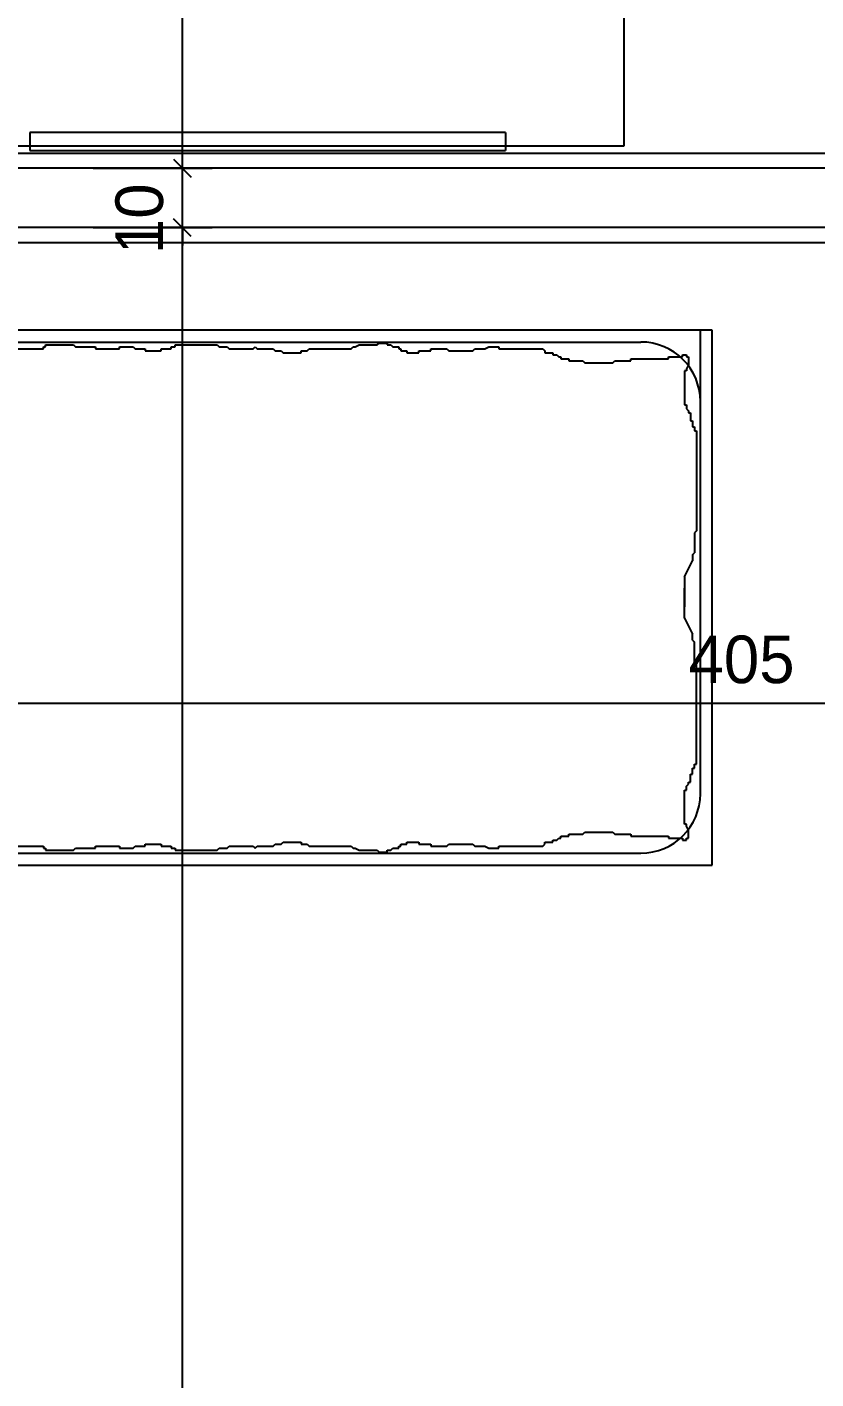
# Model space of a CAD drawing. Extents: x 182769.15 to 182771.38, y 101811.72 to 101812.21.
# Drawn here: x 182769.65134 to 182769.67789, y 101811.99509 to 101812.04057 of the extents above; entities that cross this region are included whole.
import ezdxf

# ---------------------------------------------------------------- set-up
doc = ezdxf.new("R2010")
doc.units = 0
doc.header["$MEASUREMENT"] = 0
doc.linetypes.add('DUZ', pattern=[500, 500])
doc.layers.get('0').update_dxf_attribs({"color": 1, "linetype": 'DUZ'})
for name, color, linetype in [('DUVAR', 7, 'Continuous'), ('iç yatay', 3, 'Continuous'), ('SIVA', 1, 'Continuous'), ('tefriş', 21, 'Continuous')]:
    doc.layers.add(name, color=color, linetype=linetype)
doc.styles.add('İÇ ÖLÇÜ', font='stylu.ttf', dxfattribs={"height": 8})

msp = doc.modelspace()

# ---------------------------------------------------------------- linework, layer by layer
at = {"color": 0, "linetype": 'ByBlock'}
for p, q in [((182769.656266, 101812.036124), (182769.656866, 101812.035524)), ((182769.656266, 101812.036124), (182769.656866, 101812.035524)), ((182769.656866, 101812.033524), (182769.656266, 101812.034124)), ((182769.656866, 101812.033524), (182769.656266, 101812.034124))]:
    msp.add_line(p, q, dxfattribs=at)
at = {"layer": 'DUVAR'}
for p, q in [((182769.694395, 101812.035824), (182769.645395, 101812.035824)), ((182769.704395, 101812.033824), (182769.645395, 101812.033824))]:
    msp.add_line(p, q, dxfattribs=at)
at = {"layer": 'iç yatay'}
for p, q in [((182769.656566, 101812.035424), (182769.656566, 101812.116224)), ((182769.656566, 101812.035824), (182769.656566, 101812.036424)), ((182769.653566, 101812.035824), (182769.657566, 101812.035824)), ((182769.653566, 101812.035824), (182769.657566, 101812.035824)), ((182769.656566, 101812.033824), (182769.656566, 101812.035824)), ((182769.656566, 101811.919424), (182769.656566, 101812.034224)), ((182769.653566, 101812.033824), (182769.657566, 101812.033824)), ((182769.653566, 101812.033824), (182769.657566, 101812.033824)), ((182769.656566, 101812.033824), (182769.656566, 101812.033224)), ((182769.634995, 101812.01782), (182769.716795, 101812.01782))]:
    msp.add_line(p, q, dxfattribs=at)
at = {"layer": 'SIVA'}
for p, q in [((182769.693895, 101812.036324), (182769.635895, 101812.036324)), ((182769.645895, 101812.033324), (182769.703895, 101812.033324))]:
    msp.add_line(p, q, dxfattribs=at)
at = {"layer": 'tefriş'}
for p, q in [((182769.671436, 101812.036576), (182769.671436, 101812.047576)), ((182769.667436, 101812.037026), (182769.651436, 101812.037026)), ((182769.651436, 101812.037026), (182769.651436, 101812.036426)), ((182769.667436, 101812.037026), (182769.667436, 101812.036426)), ((182769.647436, 101812.036576), (182769.671436, 101812.036576)), ((182769.651436, 101812.036426), (182769.667436, 101812.036426)), ((182769.674395, 101812.030376), (182769.636395, 101812.030376)), ((182769.673995, 101812.014776), (182769.673995, 101812.030376)), ((182769.674395, 101812.012376), (182769.674395, 101812.030376)), ((182769.638795, 101812.029976), (182769.671995, 101812.029976)), ((182769.663116, 101812.029876), (182769.663183, 101812.029943)), ((182769.663183, 101812.029943), (182769.663452, 101812.029943)), ((182769.663452, 101812.029943), (182769.663452, 101812.029876)), ((182769.650749, 101812.029742), (182769.651892, 101812.029742)), ((182769.651892, 101812.029809), (182769.651959, 101812.029809)), ((182769.651892, 101812.029742), (182769.651892, 101812.029809)), ((182769.651959, 101812.029876), (182769.6529, 101812.029876)), ((182769.651959, 101812.029809), (182769.651959, 101812.029876)), ((182769.6529, 101812.029876), (182769.652967, 101812.029809)), ((182769.652967, 101812.029809), (182769.653639, 101812.029809)), ((182769.653639, 101812.029809), (182769.653639, 101812.029742)), ((182769.653639, 101812.029742), (182769.654446, 101812.029742)), ((182769.654446, 101812.029809), (182769.654916, 101812.029809)), ((182769.654446, 101812.029742), (182769.654446, 101812.029809)), ((182769.654916, 101812.029809), (182769.654983, 101812.029742)), ((182769.654983, 101812.029742), (182769.655319, 101812.029742)), ((182769.655319, 101812.029742), (182769.655319, 101812.029674)), ((182769.655319, 101812.029674), (182769.655857, 101812.029674)), ((182769.655857, 101812.029742), (182769.656193, 101812.029742)), ((182769.655857, 101812.029674), (182769.655857, 101812.029742)), ((182769.656193, 101812.029809), (182769.656328, 101812.029809)), ((182769.656193, 101812.029742), (182769.656193, 101812.029809)), ((182769.656328, 101812.029876), (182769.657739, 101812.029876)), ((182769.656328, 101812.029809), (182769.656328, 101812.029876)), ((182769.657739, 101812.029876), (182769.657806, 101812.029809)), ((182769.657806, 101812.029809), (182769.658075, 101812.029809)), ((182769.658075, 101812.029809), (182769.658142, 101812.029742)), ((182769.658142, 101812.029742), (182769.658949, 101812.029742)), ((182769.658949, 101812.029742), (182769.659016, 101812.029809)), ((182769.659016, 101812.029809), (182769.659083, 101812.029742)), ((182769.659083, 101812.029742), (182769.659621, 101812.029742)), ((182769.659621, 101812.029742), (182769.659688, 101812.029674)), ((182769.659688, 101812.029674), (182769.65989, 101812.029674)), ((182769.65989, 101812.029674), (182769.659957, 101812.029607)), ((182769.659957, 101812.029607), (182769.660562, 101812.029607)), ((182769.660562, 101812.029674), (182769.660763, 101812.029674)), ((182769.660562, 101812.029607), (182769.660562, 101812.029674)), ((182769.660763, 101812.029674), (182769.660831, 101812.029742)), ((182769.660831, 101812.029742), (182769.662242, 101812.029742)), ((182769.662242, 101812.029742), (182769.662309, 101812.029809)), ((182769.662309, 101812.029809), (182769.662376, 101812.029809)), ((182769.662376, 101812.029809), (182769.662511, 101812.029876)), ((182769.662511, 101812.029876), (182769.663116, 101812.029876)), ((182769.663452, 101812.029876), (182769.663586, 101812.029876)), ((182769.663586, 101812.029876), (182769.663653, 101812.029809)), ((182769.663653, 101812.029809), (182769.663855, 101812.029809)), ((182769.663855, 101812.029809), (182769.663855, 101812.029742)), ((182769.663855, 101812.029742), (182769.663922, 101812.029742)), ((182769.663922, 101812.029742), (182769.663922, 101812.029674)), ((182769.663922, 101812.029674), (182769.664124, 101812.029674)), ((182769.664124, 101812.029674), (182769.664124, 101812.029607)), ((182769.664124, 101812.029607), (182769.664527, 101812.029607)), ((182769.664527, 101812.029674), (182769.66493, 101812.029674)), ((182769.664527, 101812.029607), (182769.664527, 101812.029674)), ((182769.66493, 101812.029742), (182769.665468, 101812.029742)), ((182769.66493, 101812.029674), (182769.66493, 101812.029742)), ((182769.665468, 101812.029742), (182769.665535, 101812.029674)), ((182769.665535, 101812.029674), (182769.666342, 101812.029674)), ((182769.666342, 101812.029674), (182769.666409, 101812.029742)), ((182769.666409, 101812.029742), (182769.666745, 101812.029742)), ((182769.666745, 101812.029742), (182769.66688, 101812.029809)), ((182769.66688, 101812.029809), (182769.667216, 101812.029809)), ((182769.667216, 101812.029809), (182769.667216, 101812.029742)), ((182769.667216, 101812.029742), (182769.668694, 101812.029742)), ((182769.668694, 101812.029742), (182769.668761, 101812.029674)), ((182769.668761, 101812.029674), (182769.668761, 101812.029607)), ((182769.668761, 101812.029607), (182769.66903, 101812.029607)), ((182769.66903, 101812.029607), (182769.66903, 101812.02954)), ((182769.66903, 101812.02954), (182769.669165, 101812.02954)), ((182769.669165, 101812.02954), (182769.669232, 101812.029473)), ((182769.669232, 101812.029473), (182769.669299, 101812.029473)), ((182769.669299, 101812.029473), (182769.669299, 101812.029405)), ((182769.672929, 101812.029473), (182769.673399, 101812.029473)), ((182769.672929, 101812.029405), (182769.672929, 101812.029473)), ((182769.673399, 101812.02954), (182769.673533, 101812.02954)), ((182769.673399, 101812.029473), (182769.673399, 101812.02954)), ((182769.673533, 101812.02954), (182769.673533, 101812.029473)), ((182769.673533, 101812.029473), (182769.673601, 101812.029473)), ((182769.673601, 101812.029473), (182769.673601, 101812.029203)), ((182769.669299, 101812.029405), (182769.669568, 101812.029405)), ((182769.669568, 101812.029405), (182769.669568, 101812.029338)), ((182769.669568, 101812.029338), (182769.670038, 101812.029338)), ((182769.670038, 101812.029338), (182769.670106, 101812.029271)), ((182769.670106, 101812.029271), (182769.671047, 101812.029271)), ((182769.671047, 101812.029271), (182769.671114, 101812.029338)), ((182769.671114, 101812.029338), (182769.671652, 101812.029338)), ((182769.671652, 101812.029338), (182769.671652, 101812.029405)), ((182769.671652, 101812.029405), (182769.672929, 101812.029405)), ((182769.673466, 101812.029002), (182769.673466, 101812.027858)), ((182769.673533, 101812.029002), (182769.673466, 101812.029002)), ((182769.673601, 101812.029203), (182769.673533, 101812.029069)), ((182769.673533, 101812.029069), (182769.673533, 101812.029002)), ((182769.673466, 101812.027858), (182769.673533, 101812.027858)), ((182769.673533, 101812.027858), (182769.673533, 101812.027724)), ((182769.673533, 101812.027724), (182769.673601, 101812.027656)), ((182769.673601, 101812.027656), (182769.673601, 101812.027589)), ((182769.673601, 101812.027589), (182769.673668, 101812.027589)), ((182769.673668, 101812.027589), (182769.673668, 101812.02732)), ((182769.673668, 101812.02732), (182769.673735, 101812.02732)), ((182769.673735, 101812.02732), (182769.673735, 101812.027118)), ((182769.673735, 101812.027118), (182769.673802, 101812.027118)), ((182769.673802, 101812.027118), (182769.673802, 101812.026984)), ((182769.673802, 101812.026984), (182769.673869, 101812.026984)), ((182769.673869, 101812.026984), (182769.673869, 101812.02362)), ((182769.673869, 101812.02362), (182769.673802, 101812.023553)), ((182769.673802, 101812.023553), (182769.673802, 101812.02288)), ((182769.673735, 101812.022813), (182769.673802, 101812.02288)), ((182769.673735, 101812.022813), (182769.673735, 101812.022611)), ((182769.673466, 101812.022073), (182769.673735, 101812.022611)), ((182769.673466, 101812.022073), (182769.673466, 101812.021064)), ((182769.673466, 101812.02068), (182769.673466, 101812.021689)), ((182769.673466, 101812.02068), (182769.673735, 101812.020142)), ((182769.673735, 101812.01994), (182769.673735, 101812.020142)), ((182769.673735, 101812.01994), (182769.673802, 101812.019873)), ((182769.673802, 101812.0192), (182769.673802, 101812.019873)), ((182769.673869, 101812.019133), (182769.673802, 101812.0192)), ((182769.673869, 101812.015769), (182769.673869, 101812.019133)), ((182769.673668, 101812.015433), (182769.673735, 101812.015433)), ((182769.673668, 101812.015164), (182769.673668, 101812.015433)), ((182769.673735, 101812.015433), (182769.673735, 101812.015635)), ((182769.673735, 101812.015635), (182769.673802, 101812.015635)), ((182769.673802, 101812.015635), (182769.673802, 101812.015769)), ((182769.673802, 101812.015769), (182769.673869, 101812.015769)), ((182769.673466, 101812.013751), (182769.673466, 101812.014895)), ((182769.673466, 101812.014895), (182769.673533, 101812.014895)), ((182769.673533, 101812.015029), (182769.673601, 101812.015096)), ((182769.673533, 101812.014895), (182769.673533, 101812.015029)), ((182769.673601, 101812.015096), (182769.673601, 101812.015164)), ((182769.673601, 101812.015164), (182769.673668, 101812.015164)), ((182769.673533, 101812.013751), (182769.673466, 101812.013751)), ((182769.673533, 101812.013684), (182769.673533, 101812.013751)), ((182769.673601, 101812.013549), (182769.673533, 101812.013684)), ((182769.673601, 101812.01328), (182769.673601, 101812.013549)), ((182769.655319, 101812.013011), (182769.655319, 101812.013078)), ((182769.655319, 101812.013078), (182769.655857, 101812.013078)), ((182769.655857, 101812.013078), (182769.655857, 101812.013011)), ((182769.659621, 101812.013011), (182769.659688, 101812.013078)), ((182769.659688, 101812.013078), (182769.65989, 101812.013078)), ((182769.65989, 101812.013078), (182769.659957, 101812.013146)), ((182769.659957, 101812.013146), (182769.660562, 101812.013146)), ((182769.660562, 101812.013146), (182769.660562, 101812.013078)), ((182769.660562, 101812.013078), (182769.660763, 101812.013078)), ((182769.660763, 101812.013078), (182769.660831, 101812.013011)), ((182769.663922, 101812.013078), (182769.664124, 101812.013078)), ((182769.663922, 101812.013011), (182769.663922, 101812.013078)), ((182769.664124, 101812.013078), (182769.664124, 101812.013146)), ((182769.664124, 101812.013146), (182769.664527, 101812.013146)), ((182769.664527, 101812.013146), (182769.664527, 101812.013078)), ((182769.664527, 101812.013078), (182769.66493, 101812.013078)), ((182769.66493, 101812.013078), (182769.66493, 101812.013011)), ((182769.665468, 101812.013011), (182769.665535, 101812.013078)), ((182769.665535, 101812.013078), (182769.666342, 101812.013078)), ((182769.666342, 101812.013078), (182769.666409, 101812.013011)), ((182769.668694, 101812.013011), (182769.668761, 101812.013078)), ((182769.668761, 101812.013078), (182769.668761, 101812.013146)), ((182769.668761, 101812.013146), (182769.66903, 101812.013146)), ((182769.66903, 101812.013146), (182769.66903, 101812.013213)), ((182769.66903, 101812.013213), (182769.669165, 101812.013213)), ((182769.669165, 101812.013213), (182769.669232, 101812.01328)), ((182769.669232, 101812.01328), (182769.669299, 101812.01328)), ((182769.669299, 101812.01328), (182769.669299, 101812.013347)), ((182769.669299, 101812.013347), (182769.669568, 101812.013347)), ((182769.669568, 101812.013347), (182769.669568, 101812.013415)), ((182769.669568, 101812.013415), (182769.670038, 101812.013415)), ((182769.670038, 101812.013415), (182769.670106, 101812.013482)), ((182769.670106, 101812.013482), (182769.671047, 101812.013482)), ((182769.671047, 101812.013482), (182769.671114, 101812.013415)), ((182769.671114, 101812.013415), (182769.671652, 101812.013415)), ((182769.671652, 101812.013415), (182769.671652, 101812.013347)), ((182769.671652, 101812.013347), (182769.672929, 101812.013347)), ((182769.672929, 101812.013347), (182769.672929, 101812.01328)), ((182769.672929, 101812.01328), (182769.673399, 101812.01328)), ((182769.673399, 101812.01328), (182769.673399, 101812.013213)), ((182769.673399, 101812.013213), (182769.673533, 101812.013213)), ((182769.673533, 101812.013213), (182769.673533, 101812.01328)), ((182769.673533, 101812.01328), (182769.673601, 101812.01328)), ((182769.638795, 101812.012776), (182769.671995, 101812.012776)), ((182769.650749, 101812.013011), (182769.651892, 101812.013011)), ((182769.651892, 101812.013011), (182769.651892, 101812.012944)), ((182769.651892, 101812.012944), (182769.651959, 101812.012944)), ((182769.651959, 101812.012944), (182769.651959, 101812.012877)), ((182769.651959, 101812.012877), (182769.6529, 101812.012877)), ((182769.6529, 101812.012877), (182769.652967, 101812.012944)), ((182769.652967, 101812.012944), (182769.653639, 101812.012944)), ((182769.653639, 101812.012944), (182769.653639, 101812.013011)), ((182769.653639, 101812.013011), (182769.654446, 101812.013011)), ((182769.654446, 101812.013011), (182769.654446, 101812.012944)), ((182769.654446, 101812.012944), (182769.654916, 101812.012944)), ((182769.654916, 101812.012944), (182769.654983, 101812.013011)), ((182769.654983, 101812.013011), (182769.655319, 101812.013011)), ((182769.655857, 101812.013011), (182769.656193, 101812.013011)), ((182769.656193, 101812.013011), (182769.656193, 101812.012944)), ((182769.656193, 101812.012944), (182769.656328, 101812.012944)), ((182769.656328, 101812.012944), (182769.656328, 101812.012877)), ((182769.656328, 101812.012877), (182769.657739, 101812.012877)), ((182769.657739, 101812.012877), (182769.657806, 101812.012944)), ((182769.657806, 101812.012944), (182769.658075, 101812.012944)), ((182769.658075, 101812.012944), (182769.658142, 101812.013011)), ((182769.658142, 101812.013011), (182769.658949, 101812.013011)), ((182769.658949, 101812.013011), (182769.659016, 101812.012944)), ((182769.659016, 101812.012944), (182769.659083, 101812.013011)), ((182769.659083, 101812.013011), (182769.659621, 101812.013011)), ((182769.660831, 101812.013011), (182769.662242, 101812.013011)), ((182769.662242, 101812.013011), (182769.662309, 101812.012944)), ((182769.662309, 101812.012944), (182769.662376, 101812.012944)), ((182769.662376, 101812.012944), (182769.662511, 101812.012877)), ((182769.662511, 101812.012877), (182769.663116, 101812.012877)), ((182769.663116, 101812.012877), (182769.663183, 101812.012809)), ((182769.663183, 101812.012809), (182769.663452, 101812.012809)), ((182769.663452, 101812.012809), (182769.663452, 101812.012877)), ((182769.663452, 101812.012877), (182769.663586, 101812.012877)), ((182769.663586, 101812.012877), (182769.663653, 101812.012944)), ((182769.663653, 101812.012944), (182769.663855, 101812.012944)), ((182769.663855, 101812.012944), (182769.663855, 101812.013011)), ((182769.663855, 101812.013011), (182769.663922, 101812.013011)), ((182769.66493, 101812.013011), (182769.665468, 101812.013011)), ((182769.666409, 101812.013011), (182769.666745, 101812.013011)), ((182769.666745, 101812.013011), (182769.66688, 101812.012944)), ((182769.66688, 101812.012944), (182769.667216, 101812.012944)), ((182769.667216, 101812.012944), (182769.667216, 101812.013011)), ((182769.667216, 101812.013011), (182769.668694, 101812.013011)), ((182769.636395, 101812.012376), (182769.674395, 101812.012376))]:
    msp.add_line(p, q, dxfattribs=at)
for centre, start, end in [((182769.671995, 101812.027976), 0, 90), ((182769.671995, 101812.014776), 270, 0)]:
    msp.add_arc(centre, 0.002, start, end, dxfattribs=at)

# ---------------------------------------------------------------- texts
at = {"layer": 'iç yatay', "color": 11, "style": 'İÇ ÖLÇÜ'}
msp.add_text('10', height=0.0016, rotation=90, dxfattribs=at).set_placement((182769.655915, 101812.032934))
msp.add_text('405', height=0.0016, dxfattribs=at).set_placement((182769.673596, 101812.018498))

doc.saveas('drawing.dxf')
